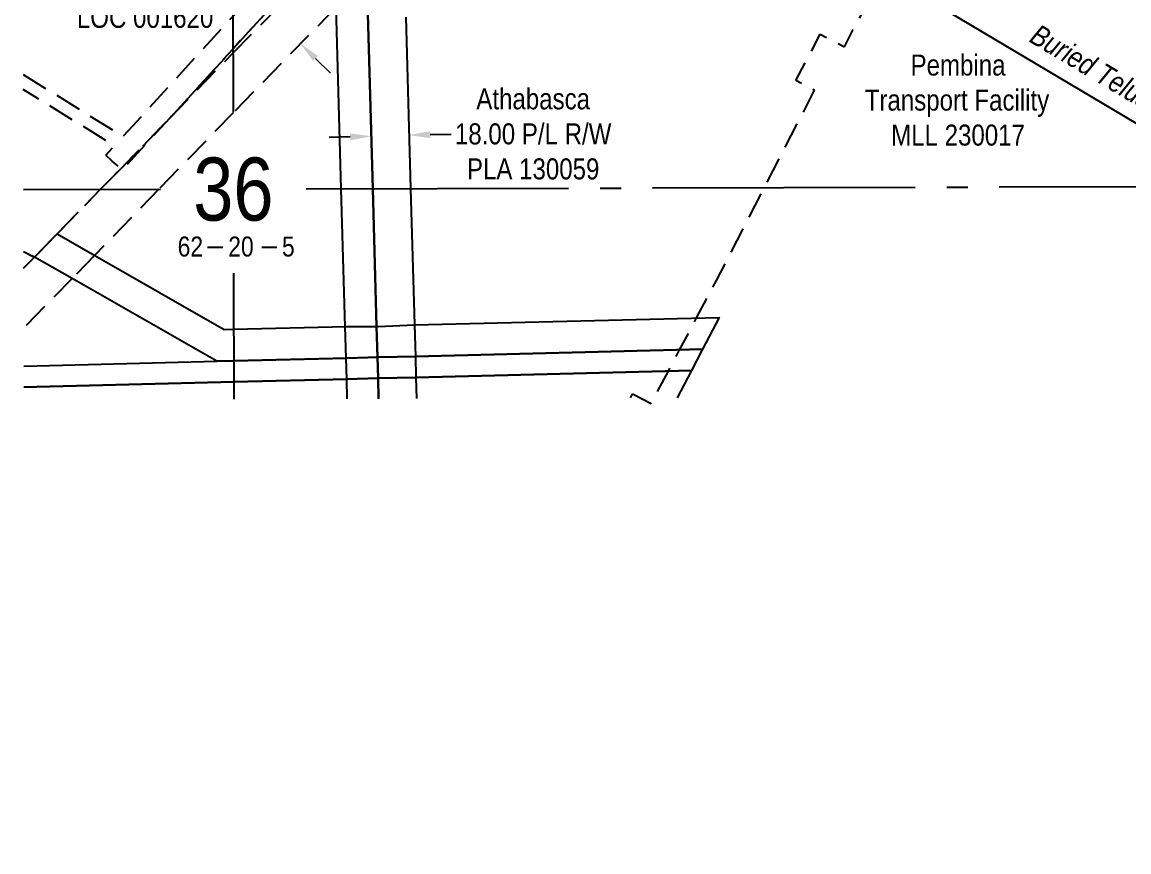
# Model space of a CAD drawing. Extents: x 507881 to 521259, y 6022177 to 6031356.
# Drawn here: x 508735 to 509262, y 6028472 to 6028867 of the extents above; entities that cross this region are included whole.
import ezdxf
from ezdxf.enums import TextEntityAlignment as Align

# ---------------------------------------------------------------- set-up
doc = ezdxf.new("R2010")
doc.units = 0
doc.header["$LTSCALE"] = 5
doc.header["$PDMODE"] = 3
doc.header["$PDSIZE"] = 30
for name, pattern in [('foc-ACCESSROAD', [3.75, 2.5, -1.25]), ('foc-FLOWLINE', [3.75, 2.5, -1.25]), ('foc-QUARTERLINE', [33, 25, -3, 2, -3])]:
    doc.linetypes.add(name, pattern=pattern)
doc.layers.get('Defpoints').update_dxf_attribs({"color": 9})
for name, color, linetype in [('10', 1, 'Continuous'), ('9', 3, 'Continuous'), ('AS-TELUS', 224, 'foc-TEL'), ('C-RW', 13, 'Continuous'), ('F-AR', 190, 'foc-ACCESSROAD'), ('F-EZE', 190, 'foc-FLOWLINE'), ('F-RW', 190, 'Continuous'), ('F-WS', 190, 'foc-ACCESSROAD'), ('L-QSEC', 8, 'foc-QUARTERLINE'), ('L-SECLBL', 7, 'Continuous')]:
    doc.layers.add(name, color=color, linetype=linetype)
doc.layers.add('F-AR-T', color=190, linetype='Continuous', lineweight=9)
doc.styles.add('80CG', font='ARIALN.TTF', dxfattribs={"height": 10})
doc.styles.add('80L', font='ARIALN.TTF', dxfattribs={"height": 10})
doc.styles.add('foc-LtypeFont', font='ARIALN.TTF', dxfattribs={"height": 7.35})
doc.styles.add('SIMPLEX', font='ARIALN.TTF')
doc.linetypes.add('foc-TEL', pattern='A,2,-1,["T",foc-LtypeFont,S=0.2,R=0,X=-0.425,Y=-0.75],-1.24,8', length=12.24)
doc.dimstyles.new('Compass 5 000', dxfattribs={"dimscale": 5, "dimtxt": 9, "dimasz": 2, "dimexe": 0.2, "dimexo": 0.0625, "dimgap": 0.5, "dimtad": 0, "dimtih": 1, "dimtoh": 1, "dimzin": 0, "dimdsep": 46, "dimtxsty": '80CG', "dimcen": 0.1, "dimse1": 1, "dimse2": 1, "dimclrd": 256, "dimclrt": 256, "dimaunit": 1, "dimadec": 4, "dimazin": 0, "dimtfac": 0.06, "dimtofl": 0, "dimtmove": 0, "dimatfit": 1, "dimfxl": 0.2, "dimtolj": 1, "dimtzin": 0, "dimlwd": -1, "dimarcsym": 0})

# ---------------------------------------------------------------- blocks, each defined once
blk = doc.blocks.new('L-SECLBL')
at = {"layer": '9', "color": 7}
for p, q in [((-5.08, -27.83), (-12.29, -27.83)), ((20.7, -27.83), (13.5, -27.83))]:
    blk.add_line(p, q, dxfattribs=at)
at = {"layer": '10', "color": 2, "style": 'SIMPLEX'}
blk.add_attdef('SEC', text='', height=30, dxfattribs=at).set_placement((0, 0), align=Align.MIDDLE)
at = {"layer": '10', "color": 5, "style": '80L'}
blk.add_attdef('TWP', text='', height=9.5, dxfattribs=at).set_placement((-14.43, -27.37), align=Align.MIDDLE_RIGHT)
blk.add_attdef('RGE', text='', height=9.5, dxfattribs=at).set_placement((3.62, -27.37), align=Align.MIDDLE_CENTER)
blk.add_attdef('MER', text='', height=9.5, dxfattribs=at).set_placement((23.17, -27.37), align=Align.MIDDLE_LEFT)
blk = doc.blocks.new('*D1308')
at = {"layer": 'Defpoints', "color": 0, "transparency": 16777216}
for p in [(509087.58, 6028979.66), (509080.38, 6028962.79), (509156.46, 6028930.28)]:
    blk.add_point(p, dxfattribs=at)
at = {"layer": 'F-RW', "transparency": 16777216}
for p, q in [((509167.6, 6028956.34), (509171.53, 6028965.54)), ((509152.53, 6028921.08), (509144.52, 6028902.34)), ((509144.52, 6028902.34), (509134.52, 6028902.34))]:
    blk.add_line(p, q, dxfattribs=at)
for points in [[(509166.06, 6028956.99), (509169.13, 6028955.69), (509163.67, 6028947.14)], [(509151, 6028921.74), (509154.06, 6028920.43), (509156.46, 6028930.28)]]:
    blk.add_solid(points, dxfattribs=at)
at = {"layer": 'F-RW', "transparency": 16777216, "insert": (509095.44, 6028902.34), "char_height": 10, "attachment_point": 5, "style": '80CG'}
blk.add_mtext('\\A1;R360\\P18.29 P/L R/W\\PPlan 782 2370\\PPLA 081511', dxfattribs=at)
blk = doc.blocks.new('*D1309')
at = {"layer": 'Defpoints', "color": 0, "transparency": 16777216}
for p in [(508919.38, 6028813.21), (508901.53, 6028806.6), (508919.55, 6028807.1)]:
    blk.add_point(p, dxfattribs=at)
at = {"layer": 'F-RW', "transparency": 16777216}
for p, q in [((508891.36, 6028812.42), (508881.37, 6028812.14)), ((508929.38, 6028813.49), (508939.38, 6028813.77))]:
    blk.add_line(p, q, dxfattribs=at)
for points in [[(508891.32, 6028814.09), (508891.41, 6028810.76), (508901.36, 6028812.7)], [(508929.33, 6028815.15), (508929.43, 6028811.82), (508919.38, 6028813.21)]]:
    blk.add_solid(points, dxfattribs=at)
at = {"layer": 'F-RW', "transparency": 16777216, "insert": (508978.46, 6028813.77), "char_height": 10, "attachment_point": 5, "style": '80CG'}
blk.add_mtext('\\A1;Athabasca\\P18.00 P/L R/W\\PPLA 130059', dxfattribs=at)
blk = doc.blocks.new('*D1311')
at = {"layer": 'Defpoints', "color": 0, "transparency": 16777216}
for p in [(508853.5, 6028870.59), (508853.54, 6028870.63), (508867.66, 6028856.7)]:
    blk.add_point(p, dxfattribs=at)
at = {"layer": 'F-AR-T', "transparency": 16777216}
for p, q in [((508837.99, 6028885.9), (508827.99, 6028885.9)), ((508846.4, 6028877.64), (508837.99, 6028885.9)), ((508874.83, 6028849.73), (508881.96, 6028842.72))]:
    blk.add_line(p, q, dxfattribs=at)
for points in [[(508847.57, 6028878.83), (508845.24, 6028876.45), (508853.54, 6028870.63)], [(508875.99, 6028850.92), (508873.66, 6028848.54), (508867.69, 6028856.74)]]:
    blk.add_solid(points, dxfattribs=at)
at = {"layer": 'F-AR-T', "transparency": 16777216, "insert": (508793.7, 6028885.9), "char_height": 10, "attachment_point": 5, "style": '80CG'}
blk.add_mtext('\\A1;Paramount\\P20.00 A/R\\PLOC 001620', dxfattribs=at)

msp = doc.modelspace()

# ---------------------------------------------------------------- linework, layer by layer
at = {"layer": 'AS-TELUS', "flags": 128}
msp.add_lwpolyline([(509140.184, 6028893.445), (509379.256, 6028751.359)], dxfattribs=at)
at = {"layer": 'C-RW'}
for points in [[(508889.967, 6028687.767), (508889.673, 6028697.139), (508889.386, 6028707.129), (508888.957, 6028722.072), (508887.073, 6028787.701), (508884.604, 6028874.111)], [(508899.558, 6028876.553), (508902.061, 6028787.741), (508903.911, 6028722.13), (508904.324, 6028707.497), (508904.606, 6028697.507), (508904.879, 6028687.808)]]:
    msp.add_lwpolyline(points, dxfattribs=at)
at = {"layer": 'F-AR'}
for points in [[(508735.845, 6028749.874), (508741.017, 6028755.176), (508751.862, 6028766.294), (508772.369, 6028787.386), (508782.113, 6028797.25), (508805.453, 6028821.383), (508835.595, 6028852.353), (508866.212, 6028883.538)], [(508884.616, 6028874.112), (508835.65, 6028823.844), (508800.213, 6028787.465), (508769.758, 6028756.081), (508758.935, 6028745.007), (508735.9, 6028721.436)]]:
    msp.add_lwpolyline(points, dxfattribs=at)
at = {"layer": 'F-EZE', "flags": 128}
msp.add_lwpolyline([(508735.668, 6028842.036), (508783.234, 6028812.66), (508835.561, 6028869.839), (508854.925, 6028891.006), (508858.206, 6028894.59), (508919.552, 6028966.943), (508922.614, 6028970.556), (508948.459, 6029005.808), (508955.893, 6029015.947), (508966.992, 6029031.085), (508977.552, 6029045.205), (508980.161, 6029049.124), (508989.608, 6029044.171), (508987.327, 6029041.017), (508976.912, 6029026.854), (508965.814, 6029011.716), (508932.642, 6028966.47), (508935.078, 6028964.549), (508931.365, 6028959.835), (508928.908, 6028961.849), (508927.645, 6028960.003), (508880.611, 6028904.775), (508868.086, 6028889.885), (508870.31, 6028887.953), (508866.274, 6028883.493), (508864.062, 6028885.433), (508835.591, 6028854.315), (508805.451, 6028821.381), (508798.964, 6028814.292), (508788.404, 6028802.753), (508782.76, 6028796.583), (508782.103, 6028797.232), (508778.095, 6028800.853), (508775.012, 6028803.674), (508779.111, 6028808.153), (508735.681, 6028834.974)], dxfattribs=at)
at = {"layer": 'F-RW'}
for points in [[(508904.879, 6028687.808), (508904.606, 6028697.507), (508904.324, 6028707.497), (508903.911, 6028722.13), (508902.061, 6028787.741), (508899.558, 6028876.553)], [(508917.809, 6028869.42), (508920.095, 6028787.789), (508921.922, 6028722.934), (508922.358, 6028707.936), (508922.627, 6028697.948), (508922.9, 6028687.857)], [(508735.83, 6028757.894), (508741.017, 6028755.176), (508735.845, 6028749.874)], [(508735.935, 6028703.356), (508827.913, 6028705.618), (508835.876, 6028705.815), (508889.386, 6028707.129), (508889.851, 6028707.141), (508904.324, 6028707.496), (508904.91, 6028707.511), (508922.361, 6028707.938), (509059.134, 6028711.304), (509053.841, 6028701.177), (508922.627, 6028697.949), (508904.606, 6028697.507), (508889.673, 6028697.139), (508835.895, 6028695.819), (508735.954, 6028693.36)], [(508735.954, 6028693.36), (508835.895, 6028695.819), (508889.673, 6028697.139), (508904.606, 6028697.507), (508922.627, 6028697.949), (509053.841, 6028701.177), (509047.058, 6028688.197)]]:
    msp.add_lwpolyline(points, dxfattribs=at)
msp.add_lwpolyline([(508769.79, 6028755.992), (508831.376, 6028720.715), (508835.847, 6028720.825), (508889.588, 6028722.087), (508904.593, 6028722.132), (508921.928, 6028722.934), (509067.04, 6028726.481), (509059.134, 6028711.304), (508922.372, 6028707.934), (508904.91, 6028707.511), (508889.851, 6028707.141), (508835.876, 6028705.815), (508827.913, 6028705.619), (508758.957, 6028744.944), (508741.017, 6028755.176), (508751.876, 6028766.253), (508769.79, 6028755.992)], close=True, dxfattribs=at)
at = {"layer": 'F-WS', "flags": 128}
for points in [[(508735.152, 6029110.087), (508835.181, 6029067.427), (508955.893, 6029015.947), (508959.625, 6029014.363), (508965.814, 6029011.716), (508932.642, 6028966.47), (508928.908, 6028961.849), (508927.645, 6028960.003), (508906.358, 6028931.939), (508889.197, 6028911.855), (508868.086, 6028889.885), (508864.062, 6028885.433), (508835.591, 6028854.315), (508805.451, 6028821.381), (508782.103, 6028797.232), (508772.369, 6028787.386), (508751.861, 6028766.296), (508741.017, 6028755.176), (508735.83, 6028757.894)], [(509024.78, 6028688.136), (509025.818, 6028690.126), (509034.68, 6028685.487), (509042.837, 6028700.906), (509048.2, 6028711.035), (509056.241, 6028726.217), (509065.717, 6028744.112), (509088.508, 6028788.242), (509112.434, 6028834.581), (509103.572, 6028839.203), (509115.118, 6028861.341), (509126.639, 6028855.332), (509164.103, 6028927.154), (509172.577, 6028943.41), (509174.553, 6028947.197), (509180.717, 6028943.964), (509186.977, 6028955.941), (509187.795, 6028957.507), (509194.539, 6028970.411), (509210.859, 6028961.873), (509292.694, 6028919.155), (509524.12, 6028798.362), (509540.97, 6028789.488), (509550.883, 6028784.314), (509561.656, 6028778.686), (509600.402, 6028758.451), (509620.542, 6028747.932), (509628.589, 6028743.729), (509636.94, 6028739.368), (509640.549, 6028737.483), (509667.132, 6028723.598), (509699.274, 6028706.81), (509708.708, 6028701.884), (509709.6, 6028701.418), (509718.013, 6028697.023), (509718.909, 6028696.556), (509720.91, 6028695.51), (509723.94, 6028693.927), (509726.966, 6028692.345), (509835.682, 6028635.472), (509841.029, 6028632.675), (509907.352, 6028597.981), (509904.12, 6028591.797), (509868.933, 6028524.465), (509859.675, 6028506.748), (509822.156, 6028434.953), (509792.853, 6028378.883), (509783.682, 6028361.333), (509776.629, 6028347.833), (509772.951, 6028340.797), (509768.162, 6028331.634), (509767.887, 6028331.108), (509762.825, 6028321.422), (509752.706, 6028302.059), (509721.117, 6028241.611), (509668.092, 6028269.315), (509637.9, 6028285.091), (509621.225, 6028293.803), (509601.094, 6028304.321), (509539.602, 6028336.449), (509537.843, 6028337.368)]]:
    msp.add_lwpolyline(points, dxfattribs=at)
at = {"layer": 'L-QSEC', "flags": 128}
for points in [[(508834.139, 6029609.118), (508835.662, 6028817.549)], [(508870.328, 6028787.659), (509636.834, 6028789.757)], [(508735.773, 6028787.291), (508801.083, 6028787.47)], [(508835.796, 6028747.586), (508835.911, 6028687.619)]]:
    msp.add_lwpolyline(points, dxfattribs=at)

# ---------------------------------------------------------------- block references
at = {"layer": 'L-SECLBL', "xscale": 0.9994589999999945, "yscale": 0.9994589999999945, "zscale": 0.9994589999999945}
msp.add_blockref('L-SECLBL', (508835.719, 6028787.565), dxfattribs=at).add_auto_attribs({'SEC': '36', 'TWP': '62', 'RGE': '20', 'MER': '5'})

# ---------------------------------------------------------------- texts
at = {"layer": 'AS-TELUS', "insert": (509217.881, 6028867.323), "char_height": 9.99464, "attachment_point": 1, "rotation": 329.2759, "style": '80L'}
msp.add_mtext_dynamic_manual_height_columns('\\pi1.5755;{\\fArial Narrow|b0|i1|c0|p34;Buried Telus Cable}', width=99.73639, gutter_width=49.973, heights=[0], dxfattribs=at)
at = {"layer": 'F-RW', "insert": (509136.12, 6028851.59), "char_height": 10, "attachment_point": 1, "style": '80L'}
msp.add_mtext_dynamic_manual_height_columns('\\pi22.015;Pembina\\P\\pi0.19325;Transport Facility\\P\\pi12.779;MLL 230017', width=87.8558, gutter_width=49.973, heights=[0], dxfattribs=at)

# ---------------------------------------------------------------- dimensions: what is measured, and where the dimension line sits
at = {"layer": 'F-AR-T'}
dim = msp.add_linear_dim(base=(508853.54, 6028870.63), p1=(508867.656, 6028856.7), p2=(508853.504, 6028870.594), angle=135.52633, text='Paramount\\P20.00 A/R\\PLOC 001620', dimstyle='Compass 5 000', dxfattribs=at)
dim.commit()
dim.dimension.update_dxf_attribs({"geometry": '*D1311', "text_midpoint": (508793.697, 6028885.9), "dimtype": 161})
at = {"layer": 'F-RW'}
dim = msp.add_linear_dim(base=(509156.46, 6028930.278), p1=(509087.584, 6028979.656), p2=(509080.377, 6028962.789), angle=246.86234, text='R360\\P18.29 P/L R/W\\PPlan 782 2370\\PPLA 081511', dimstyle='Compass 5 000', override={"dimtfill": 0}, dxfattribs=at)
dim.commit()
dim.dimension.update_dxf_attribs({"geometry": '*D1308', "text_midpoint": (509095.436, 6028902.34), "dimtype": 161})
dim = msp.add_linear_dim(base=(508919.383, 6028813.207), p1=(508901.53, 6028806.597), p2=(508919.554, 6028807.101), angle=1.60446, text='Athabasca\\P18.00 P/L R/W\\PPLA 130059', dimstyle='Compass 5 000', dxfattribs=at)
dim.commit()
dim.dimension.update_dxf_attribs({"geometry": '*D1309', "text_midpoint": (508978.461, 6028813.767), "dimtype": 161})

doc.saveas('drawing.dxf')
